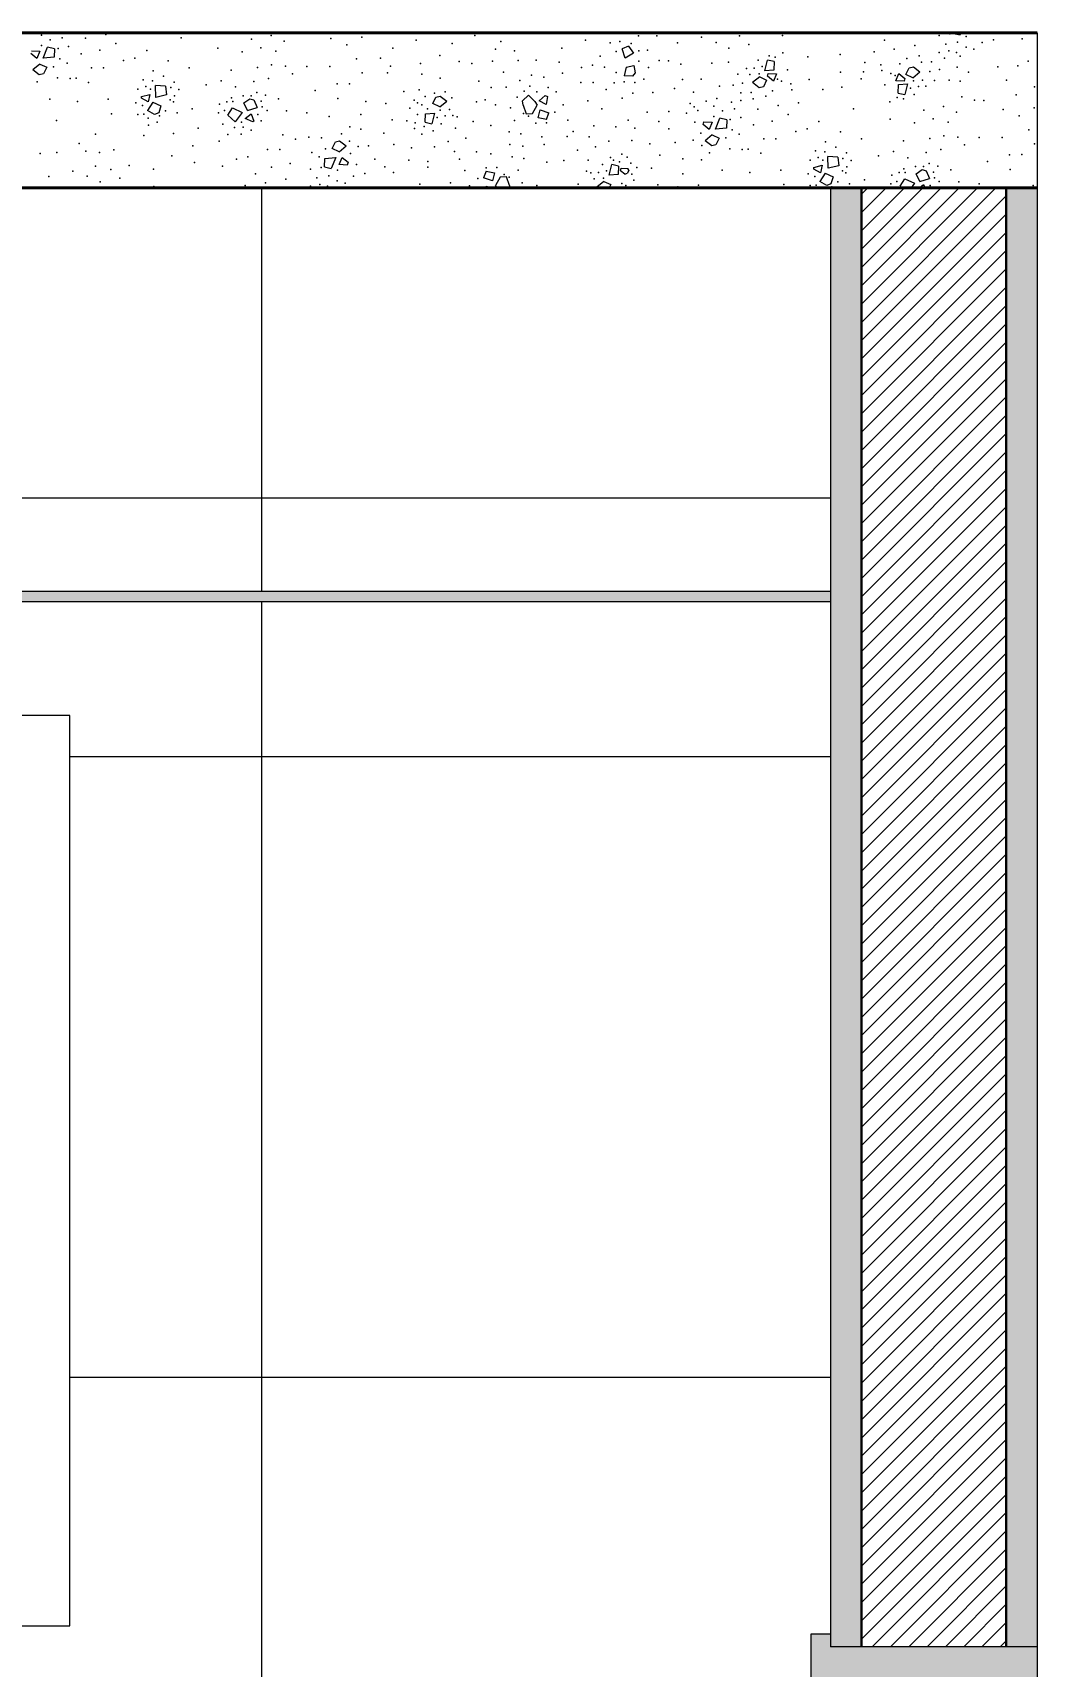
# Model space of a CAD drawing. Header units: metres. Extents: x -1.9 to 95.3, y -2.2 to 2.5.
# Drawn here: x 67.683 to 68.654, y 0.006 to 1.585 of the extents above; entities that cross this region are included whole.
import ezdxf

# ---------------------------------------------------------------- set-up
doc = ezdxf.new("R2010")
doc.units = ezdxf.units.M
doc.header["$MEASUREMENT"] = 0
for name, color, linetype in [('COTAS CORTE', 7, 'Continuous'), ('FORRO.EXEC', 7, 'Continuous'), ('LAJES.EST', 7, 'Continuous'), ('PAREDE CONSTRUIR', 7, 'Continuous'), ('Portas Archicad', 7, 'Continuous')]:
    doc.layers.add(name, color=color, linetype=linetype)
for name, color, linetype, lineweight, true_color in [('COTAS CORTE_Caneta_No__25', 7, 'Continuous', 13, 0x982312), ('Janelas Archicad_Caneta_No__9', 7, 'Continuous', 9, 0x020202), ('LAJES.EST_Caneta_No__97', 7, 'Continuous', 13, 0x6b6b6b), ('PAREDE CONSTRUIR_Caneta_No__97', 7, 'Continuous', 13, 0x6b6b6b), ('Portas Archicad_Caneta_No__9', 7, 'Continuous', 9, 0x020202)]:
    doc.layers.add(name, color=color, linetype=linetype, lineweight=lineweight, true_color=true_color)
for name, color, linetype, lineweight in [('FORRO.EXEC_Caneta_No__241', 7, 'Continuous', 13), ('LAJES.EST_Caneta_No__1', 7, 'Continuous', 40), ('LAJES.EST_Caneta_No__241', 7, 'Continuous', 13), ('PAREDE CONSTRUIR_Caneta_No__241', 7, 'Continuous', 13), ('PAREDE CONSTRUIR_Caneta_No__3', 7, 'Continuous', 30)]:
    doc.layers.add(name, color=color, linetype=linetype, lineweight=lineweight)
doc.styles.add('GENERATED_STYLE_1', font='arial.ttf')
doc.dimstyles.new('GENERATED_STYLE__2', dxfattribs={"dimtxt": 0.05, "dimasz": 0.02375, "dimexe": 0.18, "dimexo": 0.267183, "dimgap": 0, "dimtad": 1, "dimzin": 0, "dimdsep": 46, "dimtxsty": 'GENERATED_STYLE_1', "dimblk": 'ARROWHEAD_11', "dimblk1": 'ARROWHEAD_11', "dimblk2": 'ARROWHEAD_11', "dimcen": 0.09, "dimclrd": 256, "dimclre": 256, "dimclrt": 256, "dimadec": 0, "dimazin": 0, "dimtfac": 1, "dimtdec": 4, "dimtmove": 0, "dimatfit": 3, "dimfxl": 0, "dimtolj": 1, "dimtzin": 0, "dimarcsym": 0})

# ---------------------------------------------------------------- blocks, each defined once
blk = doc.blocks.new('*X242', base_point=(125.1682, -2.115))
at = {"layer": 'LAJES.EST_Caneta_No__241', "color": 7, "linetype": 'Continuous', "lineweight": 13}
for p, q in [((68.573, 1.5843), (68.573, 1.585)), ((68.573, 1.5843), (68.5795, 1.5829)), ((68.5803, 1.585), (68.5795, 1.5829)), ((67.6872, 1.5601), (67.6815, 1.5649)), ((67.6821, 1.5675), (67.6901, 1.5671)), ((67.6901, 1.5671), (67.6872, 1.5601)), ((67.6933, 1.5602), (67.6976, 1.5709)), ((67.7041, 1.5695), (67.6976, 1.5709)), ((67.7041, 1.5695), (67.7038, 1.5612)), ((68.259, 1.5721), (68.253, 1.5693)), ((68.2557, 1.5603), (68.253, 1.5693)), ((68.2638, 1.5652), (68.2557, 1.5603)), ((68.259, 1.5721), (68.2638, 1.5652)), ((67.69, 1.5547), (67.6832, 1.5491)), ((67.6895, 1.5441), (67.6832, 1.5491)), ((67.69, 1.5547), (67.6967, 1.5515)), ((67.7038, 1.5612), (67.6933, 1.5602)), ((67.6967, 1.5515), (67.6936, 1.5451)), ((68.2567, 1.5518), (68.2547, 1.5432)), ((68.2567, 1.5518), (68.264, 1.5532)), ((68.264, 1.5532), (68.2654, 1.5463)), ((68.3908, 1.5481), (68.3933, 1.5584)), ((68.3995, 1.5487), (68.3908, 1.5481)), ((68.3998, 1.557), (68.3933, 1.5584)), ((68.3998, 1.557), (68.3995, 1.5487)), ((68.5271, 1.5446), (68.5302, 1.551)), ((68.5302, 1.551), (68.5343, 1.552)), ((68.5343, 1.552), (68.5406, 1.547)), ((67.6936, 1.5451), (67.6895, 1.5441)), ((67.8022, 1.5225), (67.8019, 1.5338)), ((67.8114, 1.5333), (67.8019, 1.5338)), ((67.8114, 1.5333), (67.8124, 1.525)), ((68.2627, 1.543), (68.2547, 1.5432)), ((68.2654, 1.5463), (68.2627, 1.543)), ((68.3858, 1.5422), (68.3789, 1.5367)), ((68.3853, 1.5317), (68.3789, 1.5367)), ((68.3894, 1.5327), (68.3853, 1.5317)), ((68.3858, 1.5422), (68.3924, 1.539)), ((68.3924, 1.539), (68.3894, 1.5327)), ((68.3934, 1.5429), (68.3941, 1.5455)), ((68.3992, 1.5381), (68.3934, 1.5429)), ((68.3941, 1.5455), (68.402, 1.5451)), ((68.402, 1.5451), (68.3992, 1.5381)), ((68.5175, 1.5386), (68.5204, 1.5456)), ((68.5255, 1.5382), (68.5175, 1.5386)), ((68.5197, 1.5266), (68.52, 1.535)), ((68.52, 1.535), (68.5287, 1.5355)), ((68.5204, 1.5456), (68.5262, 1.5408)), ((68.5262, 1.5408), (68.5255, 1.5382)), ((68.5287, 1.5355), (68.5262, 1.5252)), ((68.5338, 1.5414), (68.5271, 1.5446)), ((68.5338, 1.5414), (68.5406, 1.547)), ((67.7882, 1.5218), (67.7883, 1.5232)), ((67.7947, 1.5181), (67.7882, 1.5218)), ((67.7883, 1.5232), (67.7964, 1.5254)), ((67.7993, 1.5178), (67.794, 1.5099)), ((67.7964, 1.5254), (67.7947, 1.5181)), ((67.7993, 1.5178), (67.807, 1.5144)), ((67.8124, 1.525), (67.8022, 1.5225)), ((67.8871, 1.5172), (67.8929, 1.5212)), ((67.8909, 1.5098), (67.8871, 1.5172)), ((67.8929, 1.5212), (67.897, 1.5201)), ((67.897, 1.5201), (67.9, 1.5126)), ((68.0698, 1.5164), (68.0729, 1.5227)), ((68.0765, 1.5132), (68.0698, 1.5164)), ((68.0729, 1.5227), (68.077, 1.5237)), ((68.0765, 1.5132), (68.0833, 1.5187)), ((68.077, 1.5237), (68.0833, 1.5187)), ((68.1567, 1.5191), (68.1625, 1.5247)), ((68.1571, 1.5149), (68.1567, 1.5191)), ((68.1625, 1.5247), (68.1686, 1.5184)), ((68.1686, 1.5184), (68.1707, 1.5149)), ((68.1728, 1.5192), (68.1783, 1.5243)), ((68.1794, 1.5155), (68.1728, 1.5192)), ((68.1783, 1.5243), (68.1808, 1.5233)), ((68.1808, 1.5233), (68.1794, 1.5155)), ((68.5197, 1.5266), (68.5262, 1.5252)), ((67.801, 1.506), (67.794, 1.5099)), ((67.8049, 1.5076), (67.801, 1.506)), ((67.807, 1.5144), (67.8049, 1.5076)), ((67.8717, 1.5053), (67.8761, 1.5124)), ((67.8717, 1.5053), (67.8788, 1.4989)), ((67.8761, 1.5124), (67.8857, 1.508)), ((67.8857, 1.508), (67.8788, 1.4989)), ((67.8884, 1.502), (67.8943, 1.5067)), ((67.896, 1.4987), (67.8884, 1.502)), ((67.8909, 1.5098), (67.9, 1.5126)), ((67.8943, 1.5067), (67.897, 1.4996)), ((68.0624, 1.4984), (68.0627, 1.5067)), ((68.0627, 1.5067), (68.0714, 1.5073)), ((68.0714, 1.5073), (68.0689, 1.497)), ((68.1571, 1.5149), (68.1601, 1.5065)), ((68.1601, 1.5065), (68.1661, 1.5069)), ((68.1661, 1.5069), (68.1707, 1.5149)), ((68.1716, 1.5027), (68.1737, 1.5103)), ((68.1798, 1.5012), (68.1716, 1.5027)), ((68.1737, 1.5103), (68.1821, 1.5075)), ((68.1798, 1.5012), (68.1821, 1.5075)), ((68.3432, 1.4916), (68.3474, 1.5023)), ((68.3539, 1.5009), (68.3474, 1.5023)), ((68.3539, 1.5009), (68.3536, 1.4926)), ((67.897, 1.4996), (67.896, 1.4987)), ((68.0624, 1.4984), (68.0689, 1.497)), ((68.3313, 1.4963), (68.3319, 1.4989)), ((68.3371, 1.4915), (68.3313, 1.4963)), ((68.3319, 1.4989), (68.3399, 1.4986)), ((68.3398, 1.4861), (68.333, 1.4805)), ((68.3399, 1.4986), (68.3371, 1.4915)), ((68.3398, 1.4861), (68.3465, 1.4829)), ((68.3536, 1.4926), (68.3432, 1.4916)), ((67.9726, 1.4731), (67.9757, 1.4795)), ((67.9793, 1.4699), (67.9726, 1.4731)), ((67.9757, 1.4795), (67.9798, 1.4805)), ((67.9793, 1.4699), (67.9861, 1.4755)), ((67.9798, 1.4805), (67.9861, 1.4755)), ((68.3394, 1.4755), (68.333, 1.4805)), ((68.3434, 1.4765), (68.3394, 1.4755)), ((68.3465, 1.4829), (68.3434, 1.4765)), ((67.9652, 1.4552), (67.9655, 1.4635)), ((67.9652, 1.4552), (67.9717, 1.4537)), ((67.9655, 1.4635), (67.976, 1.4644)), ((67.976, 1.4644), (67.9717, 1.4537)), ((67.9792, 1.4575), (67.9821, 1.4645)), ((67.9872, 1.4571), (67.9792, 1.4575)), ((67.9821, 1.4645), (67.9879, 1.4597)), ((67.9879, 1.4597), (67.9872, 1.4571)), ((68.2403, 1.4472), (68.2429, 1.4575)), ((68.2494, 1.4561), (68.2429, 1.4575)), ((68.2494, 1.4561), (68.249, 1.4478)), ((68.2512, 1.4514), (68.2519, 1.4541)), ((68.2519, 1.4541), (68.2582, 1.4538)), ((68.2592, 1.4522), (68.2582, 1.4538)), ((68.438, 1.4532), (68.4381, 1.4546)), ((68.4445, 1.4495), (68.438, 1.4532)), ((68.4381, 1.4546), (68.4462, 1.4568)), ((68.4462, 1.4568), (68.4445, 1.4495)), ((68.4521, 1.4539), (68.4517, 1.4652)), ((68.4612, 1.4647), (68.4517, 1.4652)), ((68.4622, 1.4564), (68.4521, 1.4539)), ((68.4612, 1.4647), (68.4622, 1.4564)), ((68.1213, 1.451), (68.119, 1.4448)), ((68.1275, 1.4419), (68.119, 1.4448)), ((68.1213, 1.451), (68.1295, 1.4496)), ((68.1295, 1.4496), (68.1275, 1.4419)), ((68.135, 1.4453), (68.1304, 1.4374)), ((68.1319, 1.435), (68.1304, 1.4374)), ((68.141, 1.4457), (68.135, 1.4453)), ((68.144, 1.4373), (68.141, 1.4457)), ((68.144, 1.4373), (68.1443, 1.435)), ((68.2353, 1.4413), (68.2285, 1.4357)), ((68.2353, 1.4413), (68.242, 1.4381)), ((68.249, 1.4478), (68.2403, 1.4472)), ((68.242, 1.4381), (68.2404, 1.435)), ((68.2553, 1.4481), (68.2512, 1.4514)), ((68.2553, 1.4481), (68.258, 1.4491)), ((68.2592, 1.4522), (68.258, 1.4491)), ((68.4492, 1.4492), (68.4438, 1.4413)), ((68.4508, 1.4374), (68.4438, 1.4413)), ((68.4492, 1.4492), (68.4568, 1.4458)), ((68.4547, 1.439), (68.4508, 1.4374)), ((68.4568, 1.4458), (68.4547, 1.439)), ((68.5215, 1.4368), (68.526, 1.4438)), ((68.526, 1.4438), (68.5355, 1.4394)), ((68.5355, 1.4394), (68.5321, 1.435)), ((68.5369, 1.4486), (68.5428, 1.4526)), ((68.5407, 1.4412), (68.5369, 1.4486)), ((68.5402, 1.435), (68.5441, 1.4381)), ((68.5407, 1.4412), (68.5498, 1.444)), ((68.5428, 1.4526), (68.5468, 1.4515)), ((68.5441, 1.4381), (68.5453, 1.435)), ((68.5468, 1.4515), (68.5498, 1.444)), ((68.1214, 1.435), (68.1217, 1.4368)), ((68.1217, 1.4368), (68.1248, 1.435)), ((68.2294, 1.435), (68.2285, 1.4357)), ((68.5215, 1.4368), (68.5234, 1.435))]:
    blk.add_line(p, q, dxfattribs=at)
for p in [(67.6918, 1.5827), (67.7115, 1.58), (67.7342, 1.5797), (67.7538, 1.5833), (67.8266, 1.5801), (67.9136, 1.5823), (67.9712, 1.5795), (68.0012, 1.5808), (68.1104, 1.5824), (68.2586, 1.5849), (68.2687, 1.5819), (68.2864, 1.5821), (68.3297, 1.5805), (68.3663, 1.5821), (68.4077, 1.5823), (68.5216, 1.5842), (68.5593, 1.5824), (68.5695, 1.584), (68.5855, 1.5813), (68.6312, 1.5846), (67.6916, 1.5725), (67.7001, 1.578), (67.7076, 1.5698), (67.7178, 1.5715), (67.7301, 1.5645), (67.7481, 1.5681), (67.7634, 1.5745), (67.7933, 1.5679), (67.862, 1.5699), (67.8857, 1.5664), (67.8945, 1.5787), (67.9035, 1.5702), (67.9181, 1.5671), (67.9261, 1.5767), (67.9869, 1.5733), (68.0312, 1.5699), (68.0539, 1.5778), (68.0886, 1.5745), (68.1305, 1.569), (68.1356, 1.5764), (68.1487, 1.5676), (68.1945, 1.5699), (68.2173, 1.5778), (68.2413, 1.5752), (68.2472, 1.5669), (68.2507, 1.5764), (68.2616, 1.5744), (68.2691, 1.5674), (68.2772, 1.5682), (68.3064, 1.5751), (68.3436, 1.5755), (68.3561, 1.5699), (68.3752, 1.5735), (68.4081, 1.5655), (68.4636, 1.564), (68.4963, 1.5664), (68.5063, 1.5778), (68.5159, 1.569), (68.5356, 1.5725), (68.5593, 1.5658), (68.5656, 1.5738), (68.5686, 1.5675), (68.5759, 1.5659), (68.5769, 1.5758), (68.5853, 1.5711), (68.5928, 1.5689), (68.6009, 1.5756), (68.6118, 1.578), (68.6396, 1.5789), (67.7033, 1.5519), (67.7093, 1.5597), (67.7163, 1.5555), (67.7399, 1.551), (67.7517, 1.551), (67.7708, 1.5581), (67.7819, 1.5605), (67.7996, 1.548), (67.8142, 1.5578), (67.8345, 1.551), (67.8751, 1.5489), (67.9003, 1.5514), (67.9141, 1.554), (67.9276, 1.5526), (67.9481, 1.5524), (67.9704, 1.5524), (67.996, 1.5596), (68.0192, 1.5604), (68.0291, 1.5527), (68.0578, 1.5551), (68.0766, 1.5628), (68.0953, 1.5571), (68.1075, 1.5552), (68.1277, 1.5575), (68.1523, 1.5582), (68.1697, 1.5583), (68.1921, 1.5566), (68.2135, 1.5513), (68.2242, 1.5537), (68.2315, 1.5622), (68.2359, 1.5515), (68.269, 1.5575), (68.2784, 1.5514), (68.2885, 1.5581), (68.2976, 1.5578), (68.3096, 1.5545), (68.3396, 1.5556), (68.3557, 1.5564), (68.3731, 1.5504), (68.3804, 1.5507), (68.3844, 1.5585), (68.3881, 1.5524), (68.3949, 1.5627), (68.4009, 1.5612), (68.4128, 1.5491), (68.4324, 1.5616), (68.4875, 1.5562), (68.5029, 1.5538), (68.5038, 1.5483), (68.5214, 1.5549), (68.5279, 1.5601), (68.54, 1.5627), (68.5422, 1.5564), (68.5503, 1.5475), (68.5518, 1.5567), (68.5596, 1.5495), (68.5644, 1.5602), (68.5765, 1.5517), (68.5797, 1.5624), (68.6158, 1.552), (68.6352, 1.5528), (68.6453, 1.5574), (67.6876, 1.5376), (67.7071, 1.5413), (67.7192, 1.5406), (67.725, 1.5411), (67.7372, 1.537), (67.7899, 1.5395), (67.7924, 1.533), (67.7989, 1.5385), (67.8097, 1.543), (67.8165, 1.5319), (67.8199, 1.5373), (67.8508, 1.5347), (67.8653, 1.5386), (67.879, 1.5325), (67.897, 1.5378), (67.9111, 1.5408), (67.9341, 1.5451), (67.9775, 1.5356), (67.9894, 1.5357), (68.0017, 1.5461), (68.0261, 1.5461), (68.0591, 1.5449), (68.077, 1.541), (68.1144, 1.538), (68.1262, 1.532), (68.1381, 1.5467), (68.1408, 1.5322), (68.154, 1.5387), (68.1636, 1.5334), (68.1651, 1.5439), (68.1772, 1.542), (68.1815, 1.5321), (68.1953, 1.5458), (68.2128, 1.5368), (68.2249, 1.5369), (68.2452, 1.5366), (68.247, 1.5466), (68.2549, 1.5376), (68.2651, 1.5367), (68.2739, 1.5401), (68.3112, 1.5396), (68.3292, 1.5401), (68.3469, 1.5332), (68.36, 1.5342), (68.3648, 1.5449), (68.3693, 1.5362), (68.3764, 1.5446), (68.3852, 1.5452), (68.4029, 1.5401), (68.407, 1.5381), (68.4158, 1.5354), (68.4337, 1.5397), (68.4638, 1.5469), (68.4652, 1.5322), (68.4839, 1.5405), (68.486, 1.5473), (68.5067, 1.5346), (68.5125, 1.5456), (68.5166, 1.5436), (68.5343, 1.5384), (68.5392, 1.533), (68.5431, 1.5391), (68.5464, 1.5333), (68.5548, 1.5387), (68.569, 1.5391), (68.5797, 1.538), (68.5876, 1.5467), (68.6244, 1.539), (68.6513, 1.5325), (67.6996, 1.5208), (67.7264, 1.5184), (67.7562, 1.5206), (67.7828, 1.5173), (67.7848, 1.5305), (67.7969, 1.5304), (67.8161, 1.52), (67.8191, 1.518), (67.8202, 1.5238), (67.8243, 1.5302), (67.8637, 1.5159), (67.8709, 1.5183), (67.8754, 1.5221), (67.8765, 1.5186), (67.8867, 1.5241), (67.8944, 1.5241), (67.8998, 1.5273), (67.9041, 1.5188), (67.9081, 1.5245), (67.9206, 1.5211), (67.9562, 1.5291), (67.9781, 1.5215), (68.0051, 1.5184), (68.0244, 1.5167), (68.0419, 1.5283), (68.0519, 1.5198), (68.0552, 1.5173), (68.0566, 1.5299), (68.0625, 1.5233), (68.0716, 1.5265), (68.0818, 1.5278), (68.0884, 1.5219), (68.1121, 1.518), (68.1206, 1.5202), (68.1513, 1.5227), (68.1583, 1.5284), (68.1703, 1.5277), (68.1892, 1.5279), (68.2196, 1.5192), (68.2375, 1.5302), (68.2529, 1.5218), (68.2631, 1.5264), (68.2825, 1.5271), (68.3033, 1.5309), (68.3186, 1.5167), (68.3218, 1.5275), (68.3339, 1.5189), (68.3443, 1.5215), (68.3584, 1.5177), (68.3676, 1.5194), (68.3677, 1.527), (68.3774, 1.5273), (68.3796, 1.521), (68.3916, 1.5235), (68.3981, 1.5288), (68.4167, 1.5299), (68.4233, 1.5173), (68.4468, 1.53), (68.5115, 1.5181), (68.5187, 1.5225), (68.5247, 1.5209), (68.5314, 1.5313), (68.5351, 1.5252), (68.5813, 1.523), (68.5933, 1.5198), (68.6024, 1.5195), (68.6336, 1.525), (67.7062, 1.5001), (67.7592, 1.5067), (67.7848, 1.5059), (67.7893, 1.5146), (67.7907, 1.5063), (67.7948, 1.5025), (67.8056, 1.5045), (67.8116, 1.5093), (67.8228, 1.5076), (67.8373, 1.5115), (67.8626, 1.5076), (67.8686, 1.5097), (67.9007, 1.5059), (67.9048, 1.5133), (67.9096, 1.5098), (67.9286, 1.5093), (67.9481, 1.5076), (67.9698, 1.5039), (68.0002, 1.5059), (68.0307, 1.5006), (68.0476, 1.5121), (68.055, 1.5058), (68.0593, 1.5153), (68.0648, 1.5115), (68.0741, 1.503), (68.0771, 1.5102), (68.0819, 1.5047), (68.0859, 1.5108), (68.0891, 1.505), (68.0935, 1.5035), (68.1306, 1.5151), (68.145, 1.5124), (68.1488, 1.5002), (68.1575, 1.507), (68.1625, 1.5044), (68.1877, 1.5081), (68.196, 1.5151), (68.2003, 1.5003), (68.2332, 1.5113), (68.2586, 1.5003), (68.277, 1.5081), (68.298, 1.5087), (68.3151, 1.5073), (68.3224, 1.5132), (68.326, 1.5097), (68.3414, 1.5039), (68.3416, 1.5141), (68.35, 1.5094), (68.3574, 1.5012), (68.3613, 1.5114), (68.3676, 1.5029), (68.384, 1.5111), (68.4036, 1.5147), (68.4132, 1.5059), (68.4764, 1.5115), (68.5118, 1.5013), (68.5443, 1.5101), (68.5533, 1.5016), (68.5634, 1.5137), (68.5759, 1.5081), (68.621, 1.5109), (68.6367, 1.5047), (68.6511, 1.5122), (67.7438, 1.4868), (67.7904, 1.4857), (67.7952, 1.4955), (67.8034, 1.4986), (67.8192, 1.4876), (67.8432, 1.4928), (67.8669, 1.4967), (67.8716, 1.4865), (67.8782, 1.4934), (67.8845, 1.487), (67.8848, 1.4985), (67.8867, 1.4936), (67.8942, 1.4907), (67.904, 1.4997), (67.9248, 1.4861), (67.9817, 1.4871), (67.9896, 1.494), (68.0004, 1.4916), (68.0225, 1.488), (68.0448, 1.4997), (68.0521, 1.4923), (68.0527, 1.498), (68.0593, 1.4869), (68.0614, 1.4942), (68.0701, 1.4902), (68.0778, 1.4969), (68.0918, 1.4926), (68.1087, 1.499), (68.1259, 1.4954), (68.1435, 1.489), (68.1548, 1.4873), (68.1694, 1.4974), (68.1753, 1.4844), (68.1797, 1.4978), (68.1997, 1.4848), (68.2055, 1.4896), (68.2209, 1.4844), (68.2256, 1.4948), (68.2468, 1.4941), (68.265, 1.4926), (68.2884, 1.4991), (68.2981, 1.4919), (68.3231, 1.4984), (68.329, 1.4879), (68.3591, 1.4911), (68.3661, 1.4869), (68.3799, 1.4959), (68.3979, 1.4995), (68.4206, 1.4895), (68.4318, 1.4919), (68.4431, 1.4993), (68.464, 1.4892), (68.5355, 1.4978), (68.5639, 1.4854), (68.5679, 1.4985), (68.6458, 1.491), (67.7065, 1.4691), (67.7279, 1.478), (67.7344, 1.4705), (67.7478, 1.4691), (67.7616, 1.4717), (67.8378, 1.4755), (67.8633, 1.48), (67.9102, 1.4721), (67.922, 1.472), (67.937, 1.482), (67.9501, 1.4841), (67.953, 1.4692), (67.9622, 1.4833), (67.9661, 1.4728), (67.9893, 1.4801), (67.9976, 1.475), (68.0076, 1.4756), (68.0322, 1.477), (68.0494, 1.4737), (68.0716, 1.4745), (68.0847, 1.4797), (68.0909, 1.4701), (68.1019, 1.483), (68.1121, 1.4697), (68.1444, 1.477), (68.1568, 1.4752), (68.1774, 1.477), (68.2098, 1.4715), (68.227, 1.4747), (68.2401, 1.48), (68.2623, 1.4808), (68.2796, 1.4775), (68.3041, 1.4789), (68.3215, 1.481), (68.3299, 1.4759), (68.3374, 1.469), (68.3531, 1.4833), (68.3569, 1.4727), (68.369, 1.472), (68.3748, 1.4725), (68.3898, 1.4824), (68.4015, 1.4824), (68.4397, 1.4709), (68.4487, 1.4699), (68.4494, 1.4795), (68.4595, 1.4744), (68.4697, 1.4687), (68.4843, 1.4824), (68.5151, 1.47), (68.5249, 1.4803), (68.5468, 1.4692), (68.5501, 1.4828), (68.561, 1.4722), (68.5774, 1.484), (68.5839, 1.4765), (68.5979, 1.4838), (68.6202, 1.4838), (68.6515, 1.4775), (67.6904, 1.4681), (67.7439, 1.456), (67.7585, 1.4529), (67.7763, 1.4567), (67.7999, 1.4531), (67.8175, 1.466), (67.8394, 1.4595), (67.8667, 1.4559), (67.88, 1.4626), (67.8912, 1.4649), (67.9138, 1.455), (67.9319, 1.4585), (67.9516, 1.4532), (67.96, 1.465), (67.9618, 1.4548), (67.9902, 1.4682), (67.9961, 1.4576), (68.0137, 1.4626), (68.0234, 1.4554), (68.0467, 1.4619), (68.0649, 1.4551), (68.065, 1.4604), (68.0957, 1.4627), (68.1214, 1.4545), (68.1259, 1.4679), (68.1318, 1.4548), (68.1464, 1.4649), (68.1577, 1.4633), (68.1802, 1.4597), (68.1966, 1.4614), (68.22, 1.4619), (68.2339, 1.4575), (68.2416, 1.4643), (68.2444, 1.4618), (68.2504, 1.4602), (68.2525, 1.4676), (68.2576, 1.4646), (68.2612, 1.4589), (68.267, 1.4548), (68.2811, 1.4539), (68.2893, 1.4665), (68.3114, 1.4629), (68.3296, 1.462), (68.387, 1.4684), (68.4346, 1.4619), (68.4422, 1.4644), (68.4467, 1.4618), (68.4663, 1.4633), (68.47, 1.4552), (68.4741, 1.4616), (68.5006, 1.4661), (68.5252, 1.4535), (68.5289, 1.4639), (68.5365, 1.4555), (68.5442, 1.4555), (68.5496, 1.4587), (68.5579, 1.456), (68.606, 1.4605), (68.6273, 1.467), (68.6279, 1.4529), (68.6393, 1.4671), (67.6986, 1.4459), (67.7219, 1.4513), (67.7358, 1.4463), (67.7483, 1.4408), (67.7675, 1.4443), (67.8885, 1.4372), (67.8985, 1.4486), (67.9082, 1.4398), (67.9278, 1.4433), (67.9578, 1.4446), (67.9608, 1.4384), (67.9692, 1.4466), (67.9775, 1.4419), (67.9778, 1.4521), (67.9851, 1.4397), (67.9931, 1.4464), (68.004, 1.4488), (68.0319, 1.4497), (68.0573, 1.4387), (68.0869, 1.44), (68.1009, 1.4519), (68.1052, 1.4371), (68.1134, 1.4441), (68.1387, 1.4478), (68.1436, 1.4453), (68.1524, 1.452), (68.1562, 1.4398), (68.1705, 1.4372), (68.2103, 1.4387), (68.2183, 1.451), (68.2227, 1.4495), (68.2259, 1.4437), (68.2299, 1.4498), (68.2347, 1.4443), (68.2377, 1.4514), (68.2524, 1.4392), (68.2565, 1.4372), (68.2623, 1.4481), (68.2641, 1.4424), (68.2874, 1.4378), (68.3115, 1.4486), (68.3266, 1.4375), (68.3494, 1.4522), (68.3762, 1.4498), (68.4061, 1.452), (68.409, 1.4381), (68.4326, 1.4487), (68.4346, 1.4373), (68.4391, 1.446), (68.4405, 1.4377), (68.4614, 1.4407), (68.4659, 1.4514), (68.4689, 1.4494), (68.4727, 1.439), (68.4871, 1.4429), (68.5124, 1.439), (68.5135, 1.4473), (68.5185, 1.4411), (68.5207, 1.4497), (68.5263, 1.45), (68.5505, 1.4373), (68.5539, 1.4502), (68.5546, 1.4447), (68.5594, 1.4413), (68.5704, 1.4525), (68.5784, 1.4407), (68.5979, 1.439), (68.65, 1.4373), (67.8003, 1.4363), (67.9516, 1.4366), (67.9681, 1.4367), (68.3067, 1.4361), (68.4554, 1.4359), (68.6196, 1.4353)]:
    blk.add_point(p, dxfattribs=at)
blk = doc.blocks.new('*D243', base_point=(125.1682, -2.115))
at = {"layer": 'COTAS CORTE_Caneta_No__25', "linetype": 'Continuous', "lineweight": 13, "true_color": 0x982312}
for points in [[(65.8524, 1.035), (65.8529, 1.0326), (65.8543, 1.0306), (65.8563, 1.0292), (65.8587, 1.0287), (65.8611, 1.0292), (65.8631, 1.0306), (65.8645, 1.0326), (65.8649, 1.035), (65.8645, 1.0374), (65.8631, 1.0394), (65.8611, 1.0408), (65.8587, 1.0413), (65.8563, 1.0408), (65.8543, 1.0394), (65.8529, 1.0374)], [(65.8524, -2.115), (65.8529, -2.1174), (65.8543, -2.1194), (65.8563, -2.1208), (65.8587, -2.1213), (65.8611, -2.1208), (65.8631, -2.1194), (65.8645, -2.1174), (65.8649, -2.115), (65.8645, -2.1126), (65.8631, -2.1106), (65.8611, -2.1092), (65.8587, -2.1088), (65.8563, -2.1092), (65.8543, -2.1106), (65.8529, -2.1126)]]:
    blk.add_hatch(color=24, dxfattribs=at).paths.add_polyline_path(points)
at = {"layer": 'COTAS CORTE_Caneta_No__25', "color": 24, "linetype": 'Continuous', "lineweight": 13, "true_color": 0x982312}
for p, q in [((65.8524, 1.035), (65.8352, 1.035)), ((65.8587, -2.1088), (65.8587, 1.0287)), ((66.1259, 1.035), (65.8649, 1.035)), ((65.8524, -2.115), (65.8352, -2.115)), ((66.1259, -2.115), (65.8649, -2.115)), ((65.8587, -2.1275), (65.8587, -2.1213))]:
    blk.add_line(p, q, dxfattribs=at)
for centre in [(65.8587, 1.035), (65.8587, -2.115)]:
    blk.add_circle(centre, 0.00625, dxfattribs=at)
at = {"layer": 'COTAS CORTE_Caneta_No__25', "color": 24, "lineweight": 13, "true_color": 0x982312, "char_height": 0.05, "attachment_point": 7, "rotation": 90, "style": 'GENERATED_STYLE_1'}
for s, insert in [('\\A1;{\\pql;\\fArial|b0|i0|c0|p0;\\W1.000000;0,01}', (65.8487, 0.8953)), ('\\A1;{\\pql;\\fArial|b0|i0|c0|p0;\\W1.000000;3,15}', (65.8487, -0.6735))]:
    blk.add_mtext(s, dxfattribs=dict(at, insert=insert))
blk = doc.blocks.new('ARROWHEAD_11')
at = {"color": 0, "linetype": 'Continuous', "lineweight": 0}
blk.add_line((0, 0), (-1, 0), dxfattribs=at)
at = {"color": 0, "linetype": 'Continuous', "lineweight": 0, "const_width": 0.25, "flags": 128}
blk.add_lwpolyline([(-0.125, 0, 1), (0.125, 0, 1)], format="xyb", close=True, dxfattribs=at)

msp = doc.modelspace()

# ---------------------------------------------------------------- hatches: boundary and pattern name
at = {"layer": 'FORRO.EXEC', "linetype": 'Continuous', "lineweight": 0, "true_color": 0xffffff}
msp.add_hatch(color=7, dxfattribs=at).paths.add_polyline_path([(66.1041, 1.035), (68.4541, 1.035), (68.4541, 1.045), (66.1041, 1.045)])
at = {"layer": 'PAREDE CONSTRUIR', "linetype": 'Continuous', "lineweight": 0, "true_color": 0xffffff}
for points in [[(68.4541, 1.435), (68.4541, 0.025), (68.4841, 0.025), (68.4841, 1.435)], [(68.6541, 1.435), (68.6241, 1.435), (68.6241, 0.025), (68.6541, 0.025)]]:
    msp.add_hatch(color=7, dxfattribs=at).paths.add_polyline_path(points)
at = {"layer": 'PAREDE CONSTRUIR', "linetype": 'Continuous', "lineweight": 0, "true_color": 0x000000}
h = msp.add_hatch(dxfattribs=at)
h.set_pattern_fill('common_brick_0011', color=18, style=0, pattern_type=2)
h.set_pattern_definition([(45, (125.168163, -2.115), (-0.0088388348, 0.0088388348), [])])
h.paths.add_polyline_path([(68.4841, 1.435), (68.4841, 0.025), (68.6241, 0.025), (68.6241, 1.435)])
at = {"layer": 'PAREDE CONSTRUIR_Caneta_No__97', "linetype": 'Continuous', "lineweight": 13, "true_color": 0x6b6b6b}
h = msp.add_hatch(dxfattribs=at)
h.set_pattern_fill('Ceramica_60_x_60_0011', color=251, style=0, pattern_type=2)
h.set_pattern_definition([(0, (66.1041, -2.115), (0, 0.6), []), (90, (66.1041, -2.115), (-0.6, 0), [])])
h.paths.add_polyline_path([(66.1041, 1.045), (68.4541, 1.045), (68.4541, 1.435), (66.1041, 1.435)])
h = msp.add_hatch(dxfattribs=at)
h.set_pattern_fill('Ceramica_60_x_60_0011', color=251, style=0, pattern_type=2)
h.set_pattern_definition([(360, (66.1041, -2.115), (0, 0.6), []), (90, (66.1041, -2.115), (-0.6, 0), [])])
h.paths.add_polyline_path([(66.1041, -1.305), (66.1045, -1.3024), (66.1071, -1.2979), (66.1115, -1.2953), (66.1141, -1.295), (66.6141, -1.295), (66.6167, -1.2953), (66.6212, -1.2979), (66.6238, -1.3024), (66.6241, -1.305), (66.6241, -1.345), (66.5741, -1.345), (66.5142, -1.3645), (66.4772, -1.4154), (66.4091, -1.625), (66.2691, -1.625), (66.269, -1.6251), (66.2442, -2.1149), (66.2441, -2.115), (68.4351, -2.115), (68.4351, -0.013), (68.4351, 0.037), (68.4541, 0.037), (68.4541, 1.035), (66.1041, 1.035), (66.1041, -0.8643), (66.2141, -0.8643), (66.2141, -0.8743), (66.1441, -0.8743), (66.1441, -0.9043), (66.2391, -0.911), (66.2391, -0.9293), (66.1441, -0.9293), (66.1441, -0.9343), (66.1041, -0.9343)])
h.paths.add_polyline_path([(67.7191, 0.045), (66.8391, 0.045), (66.8391, 0.925), (67.7191, 0.925)], flags=0)
at = {"layer": 'Portas Archicad', "linetype": 'Continuous', "lineweight": 0, "true_color": 0xffffff}
for points in [[(68.4351, -0.013), (68.4541, -0.013), (68.4541, 0.037), (68.4351, 0.037)], [(68.4941, -0.013), (68.4941, -0.025), (68.6541, -0.025), (68.6541, 0.025), (68.4541, 0.025), (68.4541, -0.013)]]:
    msp.add_hatch(color=7, dxfattribs=at).paths.add_polyline_path(points)

# ---------------------------------------------------------------- linework, layer by layer
at = {"layer": 'FORRO.EXEC_Caneta_No__241', "color": 7, "linetype": 'Continuous', "lineweight": 13}
for p, q in [((68.4541, 1.045), (66.1041, 1.045)), ((68.4541, 1.035), (66.1041, 1.035))]:
    msp.add_line(p, q, dxfattribs=at)
at = {"layer": 'Janelas Archicad_Caneta_No__9', "color": 18, "linetype": 'Continuous', "lineweight": 9, "true_color": 0x020202}
for p, q in [((67.7191, 0.925), (66.8391, 0.925)), ((67.7191, 0.045), (67.7191, 0.925)), ((66.8391, 0.045), (67.7191, 0.045))]:
    msp.add_line(p, q, dxfattribs=at)
at = {"layer": 'LAJES.EST_Caneta_No__1', "color": 7, "linetype": 'Continuous', "lineweight": 40}
for p, q in [((68.4541, 1.585), (66.0041, 1.585)), ((68.6541, 1.585), (68.4541, 1.585)), ((68.4541, 1.435), (66.0041, 1.435))]:
    msp.add_line(p, q, dxfattribs=at)
at = {"layer": 'LAJES.EST_Caneta_No__1', "color": 7, "linetype": 'Continuous', "lineweight": 40, "flags": 128}
msp.add_lwpolyline([(68.6541, 1.435), (68.6241, 1.435), (68.4841, 1.435), (68.4541, 1.435)], dxfattribs=at)
at = {"layer": 'LAJES.EST_Caneta_No__97', "color": 251, "linetype": 'Continuous', "lineweight": 13, "true_color": 0x6b6b6b}
msp.add_line((68.6541, 1.585), (68.6541, 1.435), dxfattribs=at)
at = {"layer": 'PAREDE CONSTRUIR_Caneta_No__241', "color": 7, "linetype": 'Continuous', "lineweight": 13}
for p, q in [((68.4541, 1.435), (68.4541, 1.045)), ((68.6541, 1.435), (68.6541, 1.045)), ((68.4541, 1.135), (66.1041, 1.135)), ((68.4541, 1.045), (68.4541, 1.035)), ((68.6541, 1.045), (68.6541, 1.035))]:
    msp.add_line(p, q, dxfattribs=at)
at = {"layer": 'PAREDE CONSTRUIR_Caneta_No__241', "color": 7, "linetype": 'Continuous', "lineweight": 13, "flags": 128}
for points in [[(68.4541, 1.035), (68.4541, 0.037), (68.4541, 0.025)], [(68.6541, 1.035), (68.6541, 0.037), (68.6541, 0.025)], [(68.6541, 0.025), (68.6241, 0.025), (68.4841, 0.025), (68.4541, 0.025)]]:
    msp.add_lwpolyline(points, dxfattribs=at)
at = {"layer": 'PAREDE CONSTRUIR_Caneta_No__3', "color": 7, "linetype": 'Continuous', "lineweight": 30}
for p, q in [((68.4841, 1.435), (68.4841, 0.025)), ((68.6241, 1.435), (68.6241, 0.025))]:
    msp.add_line(p, q, dxfattribs=at)
at = {"layer": 'Portas Archicad_Caneta_No__9', "color": 18, "linetype": 'Continuous', "lineweight": 9, "true_color": 0x020202}
for p, q in [((68.4351, 0.037), (68.4351, -0.013)), ((68.4541, 0.037), (68.4351, 0.037))]:
    msp.add_line(p, q, dxfattribs=at)
at = {"layer": 'Portas Archicad_Caneta_No__9', "color": 18, "linetype": 'Continuous', "lineweight": 9, "true_color": 0x020202, "flags": 128}
msp.add_lwpolyline([(68.6541, 0.025), (68.6541, -0.013), (68.6541, -0.025)], dxfattribs=at)

# ---------------------------------------------------------------- block references
at = {"layer": 'LAJES.EST', "lineweight": 0}
msp.add_blockref('*X242', (125.1682, -2.115), dxfattribs=at)

# ---------------------------------------------------------------- dimensions: what is measured, and where the dimension line sits
at = {"layer": 'COTAS CORTE', "color": 24, "linetype": 'Continuous', "lineweight": 13, "true_color": 0x982312}
dim = msp.add_linear_dim(base=(65.8587, 1.035), p1=(68.4541, -2.115), p2=(67.2791, 1.035), angle=90, dimstyle='GENERATED_STYLE__2', dxfattribs=at)
dim.commit()
dim.dimension.update_dxf_attribs({"geometry": '*D243', "text_midpoint": (65.8237, -0.6087), "dimtype": 160, "text_rotation": 90})

doc.saveas('drawing.dxf')
